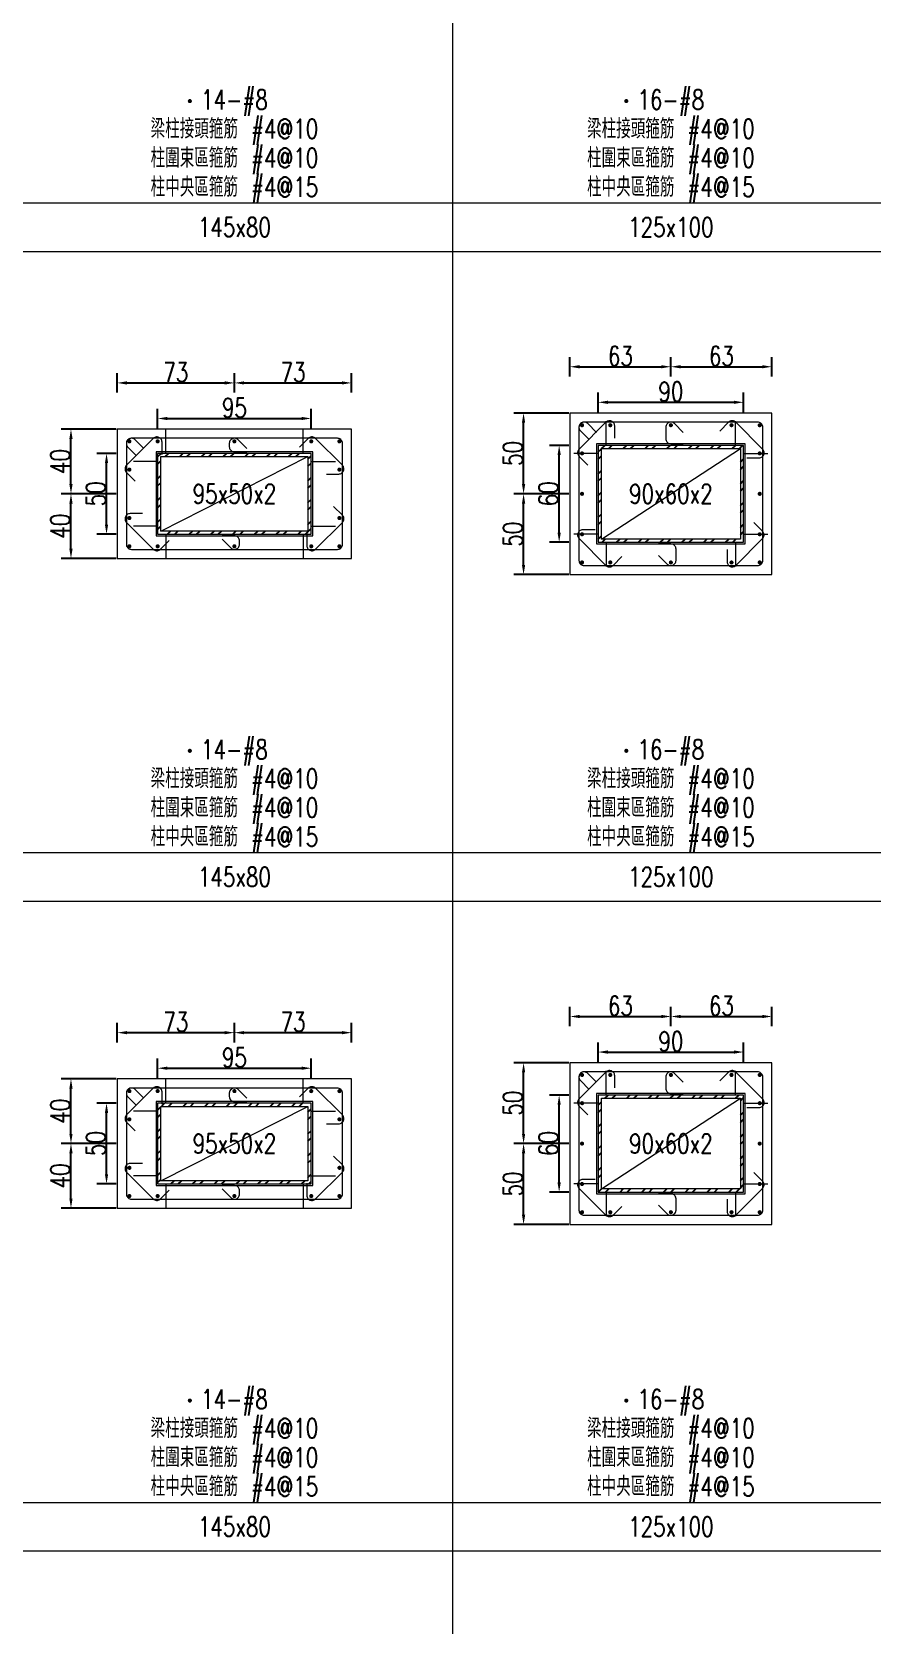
# Model space of a CAD drawing. Header units: millimetres. Extents: x 0 to 3905, y 0 to 8880.
# Drawn here: x 920 to 1440, y 5582 to 6568 of the extents above; entities that cross this region are included whole.
import ezdxf
from ezdxf.enums import TextEntityAlignment as Align

# ---------------------------------------------------------------- set-up
doc = ezdxf.new("R2010")
doc.units = ezdxf.units.MM
doc.layers.get('DEFPOINTS').update_dxf_attribs({"color": 3})
for name, color, linetype in [('Hatch線', 6, 'Continuous'), ('主筋斷面', 2, 'Continuous'), ('文字-主筋根數', 7, 'Continuous'), ('文字-剪力筋 中央區', 7, 'Continuous'), ('文字-剪力筋-BC', 7, 'Continuous'), ('文字-剪力筋-圍束區', 7, 'Continuous'), ('文字-斷面尺寸', 7, 'Continuous'), ('文字-輔助字', 7, 'Continuous'), ('柱斷面線', 4, 'Continuous'), ('標註字', 4, 'Continuous'), ('箍筋線', 1, 'Continuous'), ('網格線', 7, 'Continuous'), ('鋼柱', 11, 'Continuous')]:
    doc.layers.add(name, color=color, linetype=linetype)
doc.styles.add('note', font='txt.shx', dxfattribs={"width": 0.75, "height": 12})
doc.styles.add('txt', font='txt.shx', dxfattribs={"height": 0.2, "bigfont": 'chineset.shx'})
doc.dimstyles.new('RCAD_DIM', dxfattribs={"dimtxt": 12, "dimasz": 6, "dimexe": 6, "dimexo": 0.625, "dimtad": 1, "dimdec": 0, "dimdsep": 46, "dimtxsty": 'note', "dimcen": 2.5, "dimclrd": 256, "dimclre": 256, "dimclrt": 256, "dimadec": 0, "dimazin": 0, "dimtfac": 1, "dimtmove": 0, "dimatfit": 3, "dimfxl": 0, "dimtolj": 1, "dimarcsym": 0})

# ---------------------------------------------------------------- blocks, each defined once
blk = doc.blocks.new('*D630')
at = {"layer": 'DEFPOINTS', "color": 0}
for p in [(1092.5, 5926.625), (997.5, 5920), (1092.5, 5920)]:
    blk.add_point(p, dxfattribs=at)
at = {"layer": '標註字', "lineweight": -2}
for p, q in [((997.5, 5920.625), (997.5, 5932.625)), ((1003.5, 5926.625), (1086.5, 5926.625)), ((1092.5, 5920.625), (1092.5, 5932.625))]:
    blk.add_line(p, q, dxfattribs=at)
at = {"layer": '標註字'}
for points in [[(1003.5, 5927.625), (1003.5, 5925.625), (997.5, 5926.625)], [(1086.5, 5925.625), (1086.5, 5927.625), (1092.5, 5926.625)]]:
    blk.add_solid(points, dxfattribs=at)
at = {"layer": '標註字', "insert": (1045, 5933.25), "char_height": 12, "attachment_point": 5, "style": 'note'}
blk.add_mtext('\\A1;95', dxfattribs=at)
blk = doc.blocks.new('*D631')
at = {"layer": 'DEFPOINTS', "color": 0}
for p in [(965.875, 5905), (972.5, 5905), (972.5, 5855)]:
    blk.add_point(p, dxfattribs=at)
at = {"layer": '標註字', "lineweight": -2}
for p, q in [((971.875, 5905), (959.875, 5905)), ((965.875, 5861), (965.875, 5899)), ((971.875, 5855), (959.875, 5855))]:
    blk.add_line(p, q, dxfattribs=at)
at = {"layer": '標註字'}
for points in [[(966.875, 5899), (964.875, 5899), (965.875, 5905)], [(964.875, 5861), (966.875, 5861), (965.875, 5855)]]:
    blk.add_solid(points, dxfattribs=at)
at = {"layer": '標註字', "insert": (959.25, 5880), "char_height": 12, "attachment_point": 5, "rotation": 90, "style": 'note'}
blk.add_mtext('\\A1;50', dxfattribs=at)
blk = doc.blocks.new('*D632')
at = {"layer": 'DEFPOINTS', "color": 0}
for p in [(1045, 5948.625), (972.5, 5942), (1045, 5942)]:
    blk.add_point(p, dxfattribs=at)
at = {"layer": '標註字', "lineweight": -2}
for p, q in [((972.5, 5942.625), (972.5, 5954.625)), ((1045, 5942.625), (1045, 5954.625)), ((978.5, 5948.625), (1039, 5948.625))]:
    blk.add_line(p, q, dxfattribs=at)
at = {"layer": '標註字'}
for points in [[(978.5, 5949.625), (978.5, 5947.625), (972.5, 5948.625)], [(1039, 5947.625), (1039, 5949.625), (1045, 5948.625)]]:
    blk.add_solid(points, dxfattribs=at)
at = {"layer": '標註字', "insert": (1008.75, 5955.25), "char_height": 12, "attachment_point": 5, "style": 'note'}
blk.add_mtext('\\A1;73', dxfattribs=at)
blk = doc.blocks.new('*D633')
at = {"layer": 'DEFPOINTS', "color": 0}
for p in [(1117.5, 5948.625), (1045, 5942), (1117.5, 5942)]:
    blk.add_point(p, dxfattribs=at)
at = {"layer": '標註字', "lineweight": -2}
for p, q in [((1045, 5942.625), (1045, 5954.625)), ((1117.5, 5942.625), (1117.5, 5954.625)), ((1051, 5948.625), (1111.5, 5948.625))]:
    blk.add_line(p, q, dxfattribs=at)
at = {"layer": '標註字'}
for points in [[(1051, 5949.625), (1051, 5947.625), (1045, 5948.625)], [(1111.5, 5947.625), (1111.5, 5949.625), (1117.5, 5948.625)]]:
    blk.add_solid(points, dxfattribs=at)
at = {"layer": '標註字', "insert": (1081.25, 5955.25), "char_height": 12, "attachment_point": 5, "style": 'note'}
blk.add_mtext('\\A1;73', dxfattribs=at)
blk = doc.blocks.new('*D634')
at = {"layer": 'DEFPOINTS', "color": 0}
for p in [(943.875, 5880), (972.5, 5880), (972.5, 5840)]:
    blk.add_point(p, dxfattribs=at)
at = {"layer": '標註字', "lineweight": -2}
for p, q in [((971.875, 5880), (937.875, 5880)), ((943.875, 5846), (943.875, 5874)), ((971.875, 5840), (937.875, 5840))]:
    blk.add_line(p, q, dxfattribs=at)
at = {"layer": '標註字'}
for points in [[(944.875, 5874), (942.875, 5874), (943.875, 5880)], [(942.875, 5846), (944.875, 5846), (943.875, 5840)]]:
    blk.add_solid(points, dxfattribs=at)
at = {"layer": '標註字', "insert": (937.25, 5860), "char_height": 12, "attachment_point": 5, "rotation": 90, "style": 'note'}
blk.add_mtext('\\A1;40', dxfattribs=at)
blk = doc.blocks.new('*D635')
at = {"layer": 'DEFPOINTS', "color": 0}
for p in [(943.875, 5920), (972.5, 5920), (972.5, 5880)]:
    blk.add_point(p, dxfattribs=at)
at = {"layer": '標註字', "lineweight": -2}
for p, q in [((971.875, 5920), (937.875, 5920)), ((943.875, 5886), (943.875, 5914)), ((971.875, 5880), (937.875, 5880))]:
    blk.add_line(p, q, dxfattribs=at)
at = {"layer": '標註字'}
for points in [[(944.875, 5914), (942.875, 5914), (943.875, 5920)], [(942.875, 5886), (944.875, 5886), (943.875, 5880)]]:
    blk.add_solid(points, dxfattribs=at)
at = {"layer": '標註字', "insert": (937.25, 5900), "char_height": 12, "attachment_point": 5, "rotation": 90, "style": 'note'}
blk.add_mtext('\\A1;40', dxfattribs=at)
blk = doc.blocks.new('Circle_Filled')
at = {"const_width": 0.5}
blk.add_lwpolyline([(-0.25, 0, 1), (0.25, 0, 1)], format="xyb", close=True, dxfattribs=at)
blk = doc.blocks.new('*D636')
at = {"layer": 'DEFPOINTS', "color": 0}
for p in [(1092.5, 6328.625), (997.5, 6322), (1092.5, 6322)]:
    blk.add_point(p, dxfattribs=at)
at = {"layer": '標註字', "lineweight": -2}
for p, q in [((997.5, 6322.625), (997.5, 6334.625)), ((1003.5, 6328.625), (1086.5, 6328.625)), ((1092.5, 6322.625), (1092.5, 6334.625))]:
    blk.add_line(p, q, dxfattribs=at)
at = {"layer": '標註字'}
for points in [[(1003.5, 6329.625), (1003.5, 6327.625), (997.5, 6328.625)], [(1086.5, 6327.625), (1086.5, 6329.625), (1092.5, 6328.625)]]:
    blk.add_solid(points, dxfattribs=at)
at = {"layer": '標註字', "insert": (1045, 6335.25), "char_height": 12, "attachment_point": 5, "style": 'note'}
blk.add_mtext('\\A1;95', dxfattribs=at)
blk = doc.blocks.new('*D637')
at = {"layer": 'DEFPOINTS', "color": 0}
for p in [(965.875, 6307), (972.5, 6307), (972.5, 6257)]:
    blk.add_point(p, dxfattribs=at)
at = {"layer": '標註字', "lineweight": -2}
for p, q in [((971.875, 6307), (959.875, 6307)), ((965.875, 6263), (965.875, 6301)), ((971.875, 6257), (959.875, 6257))]:
    blk.add_line(p, q, dxfattribs=at)
at = {"layer": '標註字'}
for points in [[(966.875, 6301), (964.875, 6301), (965.875, 6307)], [(964.875, 6263), (966.875, 6263), (965.875, 6257)]]:
    blk.add_solid(points, dxfattribs=at)
at = {"layer": '標註字', "insert": (959.25, 6282), "char_height": 12, "attachment_point": 5, "rotation": 90, "style": 'note'}
blk.add_mtext('\\A1;50', dxfattribs=at)
blk = doc.blocks.new('*D638')
at = {"layer": 'DEFPOINTS', "color": 0}
for p in [(1045, 6350.625), (972.5, 6344), (1045, 6344)]:
    blk.add_point(p, dxfattribs=at)
at = {"layer": '標註字', "lineweight": -2}
for p, q in [((972.5, 6344.625), (972.5, 6356.625)), ((978.5, 6350.625), (1039, 6350.625)), ((1045, 6344.625), (1045, 6356.625))]:
    blk.add_line(p, q, dxfattribs=at)
at = {"layer": '標註字'}
for points in [[(978.5, 6351.625), (978.5, 6349.625), (972.5, 6350.625)], [(1039, 6349.625), (1039, 6351.625), (1045, 6350.625)]]:
    blk.add_solid(points, dxfattribs=at)
at = {"layer": '標註字', "insert": (1008.75, 6357.25), "char_height": 12, "attachment_point": 5, "style": 'note'}
blk.add_mtext('\\A1;73', dxfattribs=at)
blk = doc.blocks.new('*D639')
at = {"layer": 'DEFPOINTS', "color": 0}
for p in [(1117.5, 6350.625), (1045, 6344), (1117.5, 6344)]:
    blk.add_point(p, dxfattribs=at)
at = {"layer": '標註字', "lineweight": -2}
for p, q in [((1045, 6344.625), (1045, 6356.625)), ((1051, 6350.625), (1111.5, 6350.625)), ((1117.5, 6344.625), (1117.5, 6356.625))]:
    blk.add_line(p, q, dxfattribs=at)
at = {"layer": '標註字'}
for points in [[(1051, 6351.625), (1051, 6349.625), (1045, 6350.625)], [(1111.5, 6349.625), (1111.5, 6351.625), (1117.5, 6350.625)]]:
    blk.add_solid(points, dxfattribs=at)
at = {"layer": '標註字', "insert": (1081.25, 6357.25), "char_height": 12, "attachment_point": 5, "style": 'note'}
blk.add_mtext('\\A1;73', dxfattribs=at)
blk = doc.blocks.new('*D640')
at = {"layer": 'DEFPOINTS', "color": 0}
for p in [(943.875, 6282), (972.5, 6282), (972.5, 6242)]:
    blk.add_point(p, dxfattribs=at)
at = {"layer": '標註字', "lineweight": -2}
for p, q in [((971.875, 6282), (937.875, 6282)), ((943.875, 6248), (943.875, 6276)), ((971.875, 6242), (937.875, 6242))]:
    blk.add_line(p, q, dxfattribs=at)
at = {"layer": '標註字'}
for points in [[(944.875, 6276), (942.875, 6276), (943.875, 6282)], [(942.875, 6248), (944.875, 6248), (943.875, 6242)]]:
    blk.add_solid(points, dxfattribs=at)
at = {"layer": '標註字', "insert": (937.25, 6262), "char_height": 12, "attachment_point": 5, "rotation": 90, "style": 'note'}
blk.add_mtext('\\A1;40', dxfattribs=at)
blk = doc.blocks.new('*D641')
at = {"layer": 'DEFPOINTS', "color": 0}
for p in [(943.875, 6322), (972.5, 6322), (972.5, 6282)]:
    blk.add_point(p, dxfattribs=at)
at = {"layer": '標註字', "lineweight": -2}
for p, q in [((971.875, 6322), (937.875, 6322)), ((943.875, 6288), (943.875, 6316)), ((971.875, 6282), (937.875, 6282))]:
    blk.add_line(p, q, dxfattribs=at)
at = {"layer": '標註字'}
for points in [[(944.875, 6316), (942.875, 6316), (943.875, 6322)], [(942.875, 6288), (944.875, 6288), (943.875, 6282)]]:
    blk.add_solid(points, dxfattribs=at)
at = {"layer": '標註字', "insert": (937.25, 6302), "char_height": 12, "attachment_point": 5, "rotation": 90, "style": 'note'}
blk.add_mtext('\\A1;40', dxfattribs=at)
blk = doc.blocks.new('*D762')
at = {"layer": 'DEFPOINTS', "color": 0}
for p in [(1360, 5936.625), (1270, 5930), (1360, 5930)]:
    blk.add_point(p, dxfattribs=at)
at = {"layer": '標註字', "lineweight": -2}
for p, q in [((1270, 5930.625), (1270, 5942.625)), ((1276, 5936.625), (1354, 5936.625)), ((1360, 5930.625), (1360, 5942.625))]:
    blk.add_line(p, q, dxfattribs=at)
at = {"layer": '標註字'}
for points in [[(1276, 5937.625), (1276, 5935.625), (1270, 5936.625)], [(1354, 5935.625), (1354, 5937.625), (1360, 5936.625)]]:
    blk.add_solid(points, dxfattribs=at)
at = {"layer": '標註字', "insert": (1315, 5943.25), "char_height": 12, "attachment_point": 5, "style": 'note'}
blk.add_mtext('\\A1;90', dxfattribs=at)
blk = doc.blocks.new('*D763')
at = {"layer": 'DEFPOINTS', "color": 0}
for p in [(1245.875, 5910), (1252.5, 5910), (1252.5, 5850)]:
    blk.add_point(p, dxfattribs=at)
at = {"layer": '標註字', "lineweight": -2}
for p, q in [((1251.875, 5910), (1239.875, 5910)), ((1245.875, 5856), (1245.875, 5904)), ((1251.875, 5850), (1239.875, 5850))]:
    blk.add_line(p, q, dxfattribs=at)
at = {"layer": '標註字'}
for points in [[(1246.875, 5904), (1244.875, 5904), (1245.875, 5910)], [(1244.875, 5856), (1246.875, 5856), (1245.875, 5850)]]:
    blk.add_solid(points, dxfattribs=at)
at = {"layer": '標註字', "insert": (1239.25, 5880), "char_height": 12, "attachment_point": 5, "rotation": 90, "style": 'note'}
blk.add_mtext('\\A1;60', dxfattribs=at)
blk = doc.blocks.new('*D764')
at = {"layer": 'DEFPOINTS', "color": 0}
for p in [(1315, 5958.625), (1252.5, 5952), (1315, 5952)]:
    blk.add_point(p, dxfattribs=at)
at = {"layer": '標註字', "lineweight": -2}
for p, q in [((1252.5, 5952.625), (1252.5, 5964.625)), ((1315, 5952.625), (1315, 5964.625)), ((1258.5, 5958.625), (1309, 5958.625))]:
    blk.add_line(p, q, dxfattribs=at)
at = {"layer": '標註字'}
for points in [[(1258.5, 5959.625), (1258.5, 5957.625), (1252.5, 5958.625)], [(1309, 5957.625), (1309, 5959.625), (1315, 5958.625)]]:
    blk.add_solid(points, dxfattribs=at)
at = {"layer": '標註字', "insert": (1283.75, 5965.25), "char_height": 12, "attachment_point": 5, "style": 'note'}
blk.add_mtext('\\A1;63', dxfattribs=at)
blk = doc.blocks.new('*D765')
at = {"layer": 'DEFPOINTS', "color": 0}
for p in [(1377.5, 5958.625), (1315, 5952), (1377.5, 5952)]:
    blk.add_point(p, dxfattribs=at)
at = {"layer": '標註字', "lineweight": -2}
for p, q in [((1315, 5952.625), (1315, 5964.625)), ((1377.5, 5952.625), (1377.5, 5964.625)), ((1321, 5958.625), (1371.5, 5958.625))]:
    blk.add_line(p, q, dxfattribs=at)
at = {"layer": '標註字'}
for points in [[(1321, 5959.625), (1321, 5957.625), (1315, 5958.625)], [(1371.5, 5957.625), (1371.5, 5959.625), (1377.5, 5958.625)]]:
    blk.add_solid(points, dxfattribs=at)
at = {"layer": '標註字', "insert": (1346.25, 5965.25), "char_height": 12, "attachment_point": 5, "style": 'note'}
blk.add_mtext('\\A1;63', dxfattribs=at)
blk = doc.blocks.new('*D766')
at = {"layer": 'DEFPOINTS', "color": 0}
for p in [(1223.875, 5880), (1252.5, 5880), (1252.5, 5830)]:
    blk.add_point(p, dxfattribs=at)
at = {"layer": '標註字', "lineweight": -2}
for p, q in [((1251.875, 5880), (1217.875, 5880)), ((1223.875, 5836), (1223.875, 5874)), ((1251.875, 5830), (1217.875, 5830))]:
    blk.add_line(p, q, dxfattribs=at)
at = {"layer": '標註字'}
for points in [[(1224.875, 5874), (1222.875, 5874), (1223.875, 5880)], [(1222.875, 5836), (1224.875, 5836), (1223.875, 5830)]]:
    blk.add_solid(points, dxfattribs=at)
at = {"layer": '標註字', "insert": (1217.25, 5855), "char_height": 12, "attachment_point": 5, "rotation": 90, "style": 'note'}
blk.add_mtext('\\A1;50', dxfattribs=at)
blk = doc.blocks.new('*D767')
at = {"layer": 'DEFPOINTS', "color": 0}
for p in [(1223.875, 5930), (1252.5, 5930), (1252.5, 5880)]:
    blk.add_point(p, dxfattribs=at)
at = {"layer": '標註字', "lineweight": -2}
for p, q in [((1251.875, 5930), (1217.875, 5930)), ((1223.875, 5886), (1223.875, 5924)), ((1251.875, 5880), (1217.875, 5880))]:
    blk.add_line(p, q, dxfattribs=at)
at = {"layer": '標註字'}
for points in [[(1224.875, 5924), (1222.875, 5924), (1223.875, 5930)], [(1222.875, 5886), (1224.875, 5886), (1223.875, 5880)]]:
    blk.add_solid(points, dxfattribs=at)
at = {"layer": '標註字', "insert": (1217.25, 5905), "char_height": 12, "attachment_point": 5, "rotation": 90, "style": 'note'}
blk.add_mtext('\\A1;50', dxfattribs=at)
blk = doc.blocks.new('*D768')
at = {"layer": 'DEFPOINTS', "color": 0}
for p in [(1360, 6338.625), (1270, 6332), (1360, 6332)]:
    blk.add_point(p, dxfattribs=at)
at = {"layer": '標註字', "lineweight": -2}
for p, q in [((1270, 6332.625), (1270, 6344.625)), ((1276, 6338.625), (1354, 6338.625)), ((1360, 6332.625), (1360, 6344.625))]:
    blk.add_line(p, q, dxfattribs=at)
at = {"layer": '標註字'}
for points in [[(1276, 6339.625), (1276, 6337.625), (1270, 6338.625)], [(1354, 6337.625), (1354, 6339.625), (1360, 6338.625)]]:
    blk.add_solid(points, dxfattribs=at)
at = {"layer": '標註字', "insert": (1315, 6345.25), "char_height": 12, "attachment_point": 5, "style": 'note'}
blk.add_mtext('\\A1;90', dxfattribs=at)
blk = doc.blocks.new('*D769')
at = {"layer": 'DEFPOINTS', "color": 0}
for p in [(1245.875, 6312), (1252.5, 6312), (1252.5, 6252)]:
    blk.add_point(p, dxfattribs=at)
at = {"layer": '標註字', "lineweight": -2}
for p, q in [((1251.875, 6312), (1239.875, 6312)), ((1245.875, 6258), (1245.875, 6306)), ((1251.875, 6252), (1239.875, 6252))]:
    blk.add_line(p, q, dxfattribs=at)
at = {"layer": '標註字'}
for points in [[(1246.875, 6306), (1244.875, 6306), (1245.875, 6312)], [(1244.875, 6258), (1246.875, 6258), (1245.875, 6252)]]:
    blk.add_solid(points, dxfattribs=at)
at = {"layer": '標註字', "insert": (1239.25, 6282), "char_height": 12, "attachment_point": 5, "rotation": 90, "style": 'note'}
blk.add_mtext('\\A1;60', dxfattribs=at)
blk = doc.blocks.new('*D770')
at = {"layer": 'DEFPOINTS', "color": 0}
for p in [(1315, 6360.625), (1252.5, 6354), (1315, 6354)]:
    blk.add_point(p, dxfattribs=at)
at = {"layer": '標註字', "lineweight": -2}
for p, q in [((1252.5, 6354.625), (1252.5, 6366.625)), ((1258.5, 6360.625), (1309, 6360.625)), ((1315, 6354.625), (1315, 6366.625))]:
    blk.add_line(p, q, dxfattribs=at)
at = {"layer": '標註字'}
for points in [[(1258.5, 6361.625), (1258.5, 6359.625), (1252.5, 6360.625)], [(1309, 6359.625), (1309, 6361.625), (1315, 6360.625)]]:
    blk.add_solid(points, dxfattribs=at)
at = {"layer": '標註字', "insert": (1283.75, 6367.25), "char_height": 12, "attachment_point": 5, "style": 'note'}
blk.add_mtext('\\A1;63', dxfattribs=at)
blk = doc.blocks.new('*D771')
at = {"layer": 'DEFPOINTS', "color": 0}
for p in [(1377.5, 6360.625), (1315, 6354), (1377.5, 6354)]:
    blk.add_point(p, dxfattribs=at)
at = {"layer": '標註字', "lineweight": -2}
for p, q in [((1315, 6354.625), (1315, 6366.625)), ((1321, 6360.625), (1371.5, 6360.625)), ((1377.5, 6354.625), (1377.5, 6366.625))]:
    blk.add_line(p, q, dxfattribs=at)
at = {"layer": '標註字'}
for points in [[(1321, 6361.625), (1321, 6359.625), (1315, 6360.625)], [(1371.5, 6359.625), (1371.5, 6361.625), (1377.5, 6360.625)]]:
    blk.add_solid(points, dxfattribs=at)
at = {"layer": '標註字', "insert": (1346.25, 6367.25), "char_height": 12, "attachment_point": 5, "style": 'note'}
blk.add_mtext('\\A1;63', dxfattribs=at)
blk = doc.blocks.new('*D772')
at = {"layer": 'DEFPOINTS', "color": 0}
for p in [(1223.875, 6282), (1252.5, 6282), (1252.5, 6232)]:
    blk.add_point(p, dxfattribs=at)
at = {"layer": '標註字', "lineweight": -2}
for p, q in [((1251.875, 6282), (1217.875, 6282)), ((1223.875, 6238), (1223.875, 6276)), ((1251.875, 6232), (1217.875, 6232))]:
    blk.add_line(p, q, dxfattribs=at)
at = {"layer": '標註字'}
for points in [[(1224.875, 6276), (1222.875, 6276), (1223.875, 6282)], [(1222.875, 6238), (1224.875, 6238), (1223.875, 6232)]]:
    blk.add_solid(points, dxfattribs=at)
at = {"layer": '標註字', "insert": (1217.25, 6257), "char_height": 12, "attachment_point": 5, "rotation": 90, "style": 'note'}
blk.add_mtext('\\A1;50', dxfattribs=at)
blk = doc.blocks.new('*D773')
at = {"layer": 'DEFPOINTS', "color": 0}
for p in [(1223.875, 6332), (1252.5, 6332), (1252.5, 6282)]:
    blk.add_point(p, dxfattribs=at)
at = {"layer": '標註字', "lineweight": -2}
for p, q in [((1251.875, 6332), (1217.875, 6332)), ((1223.875, 6288), (1223.875, 6326)), ((1251.875, 6282), (1217.875, 6282))]:
    blk.add_line(p, q, dxfattribs=at)
at = {"layer": '標註字'}
for points in [[(1224.875, 6326), (1222.875, 6326), (1223.875, 6332)], [(1222.875, 6288), (1224.875, 6288), (1223.875, 6282)]]:
    blk.add_solid(points, dxfattribs=at)
at = {"layer": '標註字', "insert": (1217.25, 6307), "char_height": 12, "attachment_point": 5, "rotation": 90, "style": 'note'}
blk.add_mtext('\\A1;50', dxfattribs=at)

msp = doc.modelspace()

# ---------------------------------------------------------------- hatches: boundary and pattern name
at = {"layer": 'Hatch線'}
h = msp.add_hatch(dxfattribs=at)
h.set_pattern_fill('ANSI32', color=256, style=0)
h.paths.add_polyline_path([(1270, 6252), (1360, 6252), (1360, 6312), (1270, 6312)], flags=17)
h.paths.add_polyline_path([(1272, 6254), (1272, 6310), (1358, 6310), (1358, 6254)])
h = msp.add_hatch(dxfattribs=at)
h.set_pattern_fill('ANSI32', color=256, style=0)
h.paths.add_polyline_path([(997.5, 6257), (1092.5, 6257), (1092.5, 6307), (997.5, 6307)], flags=17)
h.paths.add_polyline_path([(999.5, 6259), (999.5, 6305), (1090.5, 6305), (1090.5, 6259)])
h = msp.add_hatch(dxfattribs=at)
h.set_pattern_fill('ANSI32', color=256, style=0)
h.paths.add_polyline_path([(997.5, 5855), (1092.5, 5855), (1092.5, 5905), (997.5, 5905)], flags=17)
h.paths.add_polyline_path([(999.5, 5857), (999.5, 5903), (1090.5, 5903), (1090.5, 5857)])
h = msp.add_hatch(dxfattribs=at)
h.set_pattern_fill('ANSI32', color=256, style=0)
h.paths.add_polyline_path([(1270, 5850), (1360, 5850), (1360, 5910), (1270, 5910)], flags=17)
h.paths.add_polyline_path([(1272, 5852), (1272, 5908), (1358, 5908), (1358, 5852)])

# ---------------------------------------------------------------- linework, layer by layer
at = {"layer": 'DEFPOINTS', "lineweight": 5}
for points in [[(1002.5, 6307), (1002.5, 6322)], [(1087.5, 6307), (1087.5, 6322)], [(1275, 6312), (1275, 6327)], [(1355, 6312), (1355, 6327)], [(1270, 6251), (1361, 6251), (1361, 6313), (1269, 6313), (1269, 6251), (1270, 6251)], [(1272, 6254), (1358, 6310)], [(997.5, 6302), (982.5, 6302)], [(997.5, 6256), (1093.5, 6256), (1093.5, 6308), (996.5, 6308), (996.5, 6256), (997.5, 6256)], [(999.5, 6259), (1090.5, 6305)], [(1092.5, 6302), (1107.5, 6302)], [(1270, 6307), (1255, 6307)], [(1360, 6307), (1375, 6307)], [(997.5, 6262), (982.5, 6262)], [(1092.5, 6262), (1107.5, 6262)], [(1002.5, 6257), (1002.5, 6242)], [(1087.5, 6257), (1087.5, 6242)], [(1270, 6257), (1255, 6257)], [(1275, 6252), (1275, 6237)], [(1355, 6252), (1355, 6237)], [(1360, 6257), (1375, 6257)], [(1275, 5910), (1275, 5925)], [(1355, 5910), (1355, 5925)], [(1002.5, 5905), (1002.5, 5920)], [(1087.5, 5905), (1087.5, 5920)], [(997.5, 5854), (1093.5, 5854), (1093.5, 5906), (996.5, 5906), (996.5, 5854), (997.5, 5854)], [(1270, 5905), (1255, 5905)], [(1270, 5849), (1361, 5849), (1361, 5911), (1269, 5911), (1269, 5849), (1270, 5849)], [(1272, 5852), (1358, 5908)], [(1360, 5905), (1375, 5905)], [(997.5, 5900), (982.5, 5900)], [(999.5, 5857), (1090.5, 5903)], [(1092.5, 5900), (1107.5, 5900)], [(997.5, 5860), (982.5, 5860)], [(1092.5, 5860), (1107.5, 5860)], [(1002.5, 5855), (1002.5, 5840)], [(1087.5, 5855), (1087.5, 5840)], [(1270, 5855), (1255, 5855)], [(1275, 5850), (1275, 5835)], [(1355, 5850), (1355, 5835)], [(1360, 5855), (1375, 5855)]]:
    msp.add_lwpolyline(points, dxfattribs=at)
at = {"layer": '柱斷面線', "lineweight": 5}
for points in [[(1252.5, 6232), (1377.5, 6232), (1377.5, 6332), (1252.5, 6332), (1252.5, 6232)], [(972.5, 6242), (1117.5, 6242), (1117.5, 6322), (972.5, 6322), (972.5, 6242)], [(1252.5, 5830), (1377.5, 5830), (1377.5, 5930), (1252.5, 5930), (1252.5, 5830)], [(972.5, 5840), (1117.5, 5840), (1117.5, 5920), (972.5, 5920), (972.5, 5840)]]:
    msp.add_lwpolyline(points, dxfattribs=at)
at = {"layer": '箍筋線', "lineweight": 5}
for points in [[(1280.23, 6316.39), (1280.23, 6324.01), (1280.18, 6324.54), (1280.05, 6325.06), (1279.83, 6325.55), (1279.53, 6325.99), (1279.17, 6326.38), (1278.74, 6326.7), (1278.27, 6326.94), (1277.76, 6327.11), (1277.23, 6327.18), (1276.7, 6327.17), (1276.17, 6327.06), (1275.67, 6326.87), (1275.21, 6326.6), (1274.81, 6326.26), (1258.24, 6309.69), (1257.89, 6309.27), (1257.61, 6308.79), (1257.42, 6308.27), (1257.33, 6307.73), (1257.33, 6307.17), (1257.42, 6306.63), (1257.61, 6306.11), (1257.89, 6305.63), (1258.24, 6305.2), (1263.63, 6299.82)], [(1268.94, 6320.05), (1263.56, 6325.44), (1263.15, 6325.78), (1262.69, 6326.05), (1262.19, 6326.24), (1261.67, 6326.35), (1261.13, 6326.36), (1260.6, 6326.29), (1260.09, 6326.12), (1259.62, 6325.88), (1259.19, 6325.56), (1258.83, 6325.17), (1258.53, 6324.73), (1258.31, 6324.24), (1258.18, 6323.72), (1258.13, 6323.19), (1258.13, 6240.81), (1258.18, 6240.26), (1258.33, 6239.72), (1258.56, 6239.22), (1258.88, 6238.77), (1259.27, 6238.38), (1259.72, 6238.06), (1260.22, 6237.83), (1260.76, 6237.68), (1261.31, 6237.63), (1368.69, 6237.63), (1369.24, 6237.68), (1369.78, 6237.83), (1370.28, 6238.06), (1370.73, 6238.38), (1371.12, 6238.77), (1371.44, 6239.22), (1371.67, 6239.72), (1371.82, 6240.26), (1371.87, 6240.81), (1371.87, 6323.19), (1371.82, 6323.74), (1371.67, 6324.28), (1371.44, 6324.78), (1371.12, 6325.23), (1370.73, 6325.62), (1370.28, 6325.94), (1369.78, 6326.17), (1369.24, 6326.32), (1368.69, 6326.37), (1261.31, 6326.37), (1260.78, 6326.32), (1260.26, 6326.19), (1259.77, 6325.97), (1259.33, 6325.67), (1258.94, 6325.31), (1258.62, 6324.88), (1258.38, 6324.41), (1258.21, 6323.9), (1258.14, 6323.37), (1258.15, 6322.83), (1258.26, 6322.31), (1258.45, 6321.81), (1258.72, 6321.35), (1259.06, 6320.94), (1264.45, 6315.56)], [(1322.63, 6320.05), (1317.25, 6325.44), (1316.84, 6325.78), (1316.38, 6326.05), (1315.88, 6326.24), (1315.36, 6326.35), (1314.82, 6326.36), (1314.29, 6326.29), (1313.78, 6326.12), (1313.31, 6325.88), (1312.88, 6325.56), (1312.52, 6325.17), (1312.22, 6324.73), (1312, 6324.24), (1311.87, 6323.72), (1311.83, 6323.19), (1311.83, 6316.17), (1311.87, 6315.62), (1312.02, 6315.09), (1312.25, 6314.59), (1312.57, 6314.13), (1312.96, 6313.74), (1313.41, 6313.43), (1313.91, 6313.19), (1314.45, 6313.05), (1315, 6313), (1322.62, 6313)], [(1361.89, 6304.27), (1369.51, 6304.27), (1370.04, 6304.32), (1370.56, 6304.45), (1371.05, 6304.67), (1371.49, 6304.97), (1371.88, 6305.33), (1372.2, 6305.76), (1372.44, 6306.23), (1372.61, 6306.74), (1372.68, 6307.27), (1372.67, 6307.8), (1372.56, 6308.33), (1372.37, 6308.83), (1372.1, 6309.29), (1371.76, 6309.69), (1355.19, 6326.26), (1354.77, 6326.61), (1354.29, 6326.89), (1353.77, 6327.08), (1353.23, 6327.17), (1352.67, 6327.17), (1352.13, 6327.08), (1351.61, 6326.89), (1351.13, 6326.61), (1350.7, 6326.26), (1345.32, 6320.87)], [(1000.23, 6306.39), (1000.23, 6314.01), (1000.18, 6314.54), (1000.05, 6315.06), (999.83, 6315.55), (999.53, 6315.99), (999.17, 6316.38), (998.74, 6316.7), (998.27, 6316.94), (997.76, 6317.11), (997.23, 6317.18), (996.7, 6317.17), (996.17, 6317.06), (995.67, 6316.87), (995.21, 6316.6), (994.81, 6316.26), (978.24, 6299.69), (977.89, 6299.27), (977.61, 6298.79), (977.42, 6298.27), (977.33, 6297.73), (977.33, 6297.17), (977.42, 6296.63), (977.61, 6296.11), (977.89, 6295.63), (978.24, 6295.2), (983.63, 6289.82)], [(988.94, 6310.05), (983.56, 6315.44), (983.15, 6315.78), (982.69, 6316.05), (982.19, 6316.24), (981.67, 6316.35), (981.13, 6316.36), (980.6, 6316.29), (980.09, 6316.12), (979.62, 6315.88), (979.19, 6315.56), (978.83, 6315.17), (978.53, 6314.73), (978.31, 6314.24), (978.18, 6313.72), (978.14, 6313.19), (978.14, 6250.81), (978.18, 6250.26), (978.33, 6249.72), (978.56, 6249.22), (978.88, 6248.77), (979.27, 6248.38), (979.72, 6248.06), (980.22, 6247.83), (980.76, 6247.68), (981.31, 6247.63), (1108.69, 6247.63), (1109.24, 6247.68), (1109.78, 6247.83), (1110.28, 6248.06), (1110.73, 6248.38), (1111.12, 6248.77), (1111.44, 6249.22), (1111.67, 6249.72), (1111.82, 6250.26), (1111.86, 6250.81), (1111.86, 6313.19), (1111.82, 6313.74), (1111.67, 6314.28), (1111.44, 6314.78), (1111.12, 6315.23), (1110.73, 6315.62), (1110.28, 6315.94), (1109.78, 6316.17), (1109.24, 6316.32), (1108.69, 6316.37), (981.31, 6316.37), (980.78, 6316.32), (980.26, 6316.19), (979.77, 6315.97), (979.33, 6315.67), (978.94, 6315.31), (978.62, 6314.88), (978.38, 6314.41), (978.21, 6313.9), (978.14, 6313.37), (978.15, 6312.83), (978.26, 6312.31), (978.45, 6311.81), (978.72, 6311.35), (979.06, 6310.94), (984.45, 6305.56)], [(1052.63, 6310.05), (1047.25, 6315.44), (1046.84, 6315.78), (1046.38, 6316.05), (1045.88, 6316.24), (1045.36, 6316.35), (1044.82, 6316.36), (1044.29, 6316.29), (1043.78, 6316.12), (1043.31, 6315.88), (1042.88, 6315.56), (1042.52, 6315.17), (1042.22, 6314.73), (1042, 6314.24), (1041.87, 6313.72), (1041.83, 6313.19), (1041.83, 6311.17), (1041.87, 6310.62), (1042.02, 6310.09), (1042.25, 6309.59), (1042.57, 6309.13), (1042.96, 6308.74), (1043.41, 6308.43), (1043.91, 6308.19), (1044.45, 6308.05), (1045, 6308), (1052.62, 6308)], [(1101.89, 6294.27), (1109.51, 6294.27), (1110.04, 6294.32), (1110.56, 6294.45), (1111.05, 6294.67), (1111.49, 6294.97), (1111.88, 6295.33), (1112.2, 6295.76), (1112.44, 6296.23), (1112.61, 6296.74), (1112.68, 6297.27), (1112.67, 6297.8), (1112.56, 6298.33), (1112.37, 6298.83), (1112.1, 6299.29), (1111.76, 6299.69), (1095.19, 6316.26), (1094.77, 6316.61), (1094.29, 6316.89), (1093.77, 6317.08), (1093.23, 6317.17), (1092.67, 6317.17), (1092.13, 6317.08), (1091.61, 6316.89), (1091.13, 6316.61), (1090.7, 6316.26), (1085.32, 6310.87)], [(988.11, 6269.73), (980.49, 6269.73), (979.96, 6269.68), (979.44, 6269.55), (978.95, 6269.33), (978.51, 6269.03), (978.12, 6268.67), (977.8, 6268.24), (977.56, 6267.77), (977.39, 6267.26), (977.32, 6266.73), (977.33, 6266.2), (977.44, 6265.67), (977.63, 6265.17), (977.9, 6264.71), (978.24, 6264.31), (994.81, 6247.74), (995.23, 6247.39), (995.71, 6247.11), (996.23, 6246.92), (996.77, 6246.83), (997.33, 6246.83), (997.87, 6246.92), (998.39, 6247.11), (998.87, 6247.39), (999.3, 6247.74), (1004.68, 6253.13)], [(1089.77, 6257.61), (1089.77, 6249.99), (1089.82, 6249.46), (1089.95, 6248.94), (1090.17, 6248.45), (1090.47, 6248.01), (1090.83, 6247.62), (1091.26, 6247.3), (1091.73, 6247.06), (1092.24, 6246.89), (1092.77, 6246.82), (1093.3, 6246.83), (1093.83, 6246.94), (1094.33, 6247.13), (1094.79, 6247.4), (1095.19, 6247.74), (1111.76, 6264.31), (1112.11, 6264.73), (1112.39, 6265.21), (1112.58, 6265.73), (1112.67, 6266.27), (1112.67, 6266.83), (1112.58, 6267.37), (1112.39, 6267.89), (1112.11, 6268.37), (1111.76, 6268.8), (1106.37, 6274.18)], [(1268.11, 6259.73), (1260.49, 6259.73), (1259.96, 6259.68), (1259.44, 6259.55), (1258.95, 6259.33), (1258.51, 6259.03), (1258.12, 6258.67), (1257.8, 6258.24), (1257.56, 6257.77), (1257.39, 6257.26), (1257.32, 6256.73), (1257.33, 6256.2), (1257.44, 6255.67), (1257.63, 6255.17), (1257.9, 6254.71), (1258.24, 6254.31), (1274.81, 6237.74), (1275.23, 6237.39), (1275.71, 6237.11), (1276.23, 6236.92), (1276.77, 6236.83), (1277.33, 6236.83), (1277.87, 6236.92), (1278.39, 6237.11), (1278.87, 6237.39), (1279.3, 6237.74), (1284.68, 6243.13)], [(1349.77, 6247.61), (1349.77, 6239.99), (1349.82, 6239.46), (1349.95, 6238.94), (1350.17, 6238.45), (1350.47, 6238.01), (1350.83, 6237.62), (1351.26, 6237.3), (1351.73, 6237.06), (1352.24, 6236.89), (1352.77, 6236.82), (1353.3, 6236.83), (1353.83, 6236.94), (1354.33, 6237.13), (1354.79, 6237.4), (1355.19, 6237.74), (1371.76, 6254.31), (1372.11, 6254.73), (1372.39, 6255.21), (1372.58, 6255.73), (1372.67, 6256.27), (1372.67, 6256.83), (1372.58, 6257.37), (1372.39, 6257.89), (1372.11, 6258.37), (1371.76, 6258.8), (1366.37, 6264.18)], [(1037.37, 6253.95), (1042.75, 6248.56), (1043.16, 6248.22), (1043.62, 6247.95), (1044.12, 6247.76), (1044.64, 6247.65), (1045.18, 6247.64), (1045.71, 6247.71), (1046.22, 6247.88), (1046.69, 6248.12), (1047.12, 6248.44), (1047.48, 6248.83), (1047.78, 6249.27), (1048, 6249.76), (1048.13, 6250.28), (1048.17, 6250.81), (1048.17, 6252.83), (1048.13, 6253.38), (1047.98, 6253.91), (1047.75, 6254.41), (1047.43, 6254.87), (1047.04, 6255.26), (1046.59, 6255.57), (1046.09, 6255.81), (1045.55, 6255.95), (1045, 6256), (1037.38, 6256)], [(1307.37, 6243.95), (1312.75, 6238.56), (1313.16, 6238.22), (1313.62, 6237.95), (1314.12, 6237.76), (1314.64, 6237.65), (1315.18, 6237.64), (1315.71, 6237.71), (1316.22, 6237.88), (1316.69, 6238.12), (1317.12, 6238.44), (1317.48, 6238.83), (1317.78, 6239.27), (1318, 6239.76), (1318.13, 6240.28), (1318.17, 6240.81), (1318.17, 6247.83), (1318.13, 6248.38), (1317.98, 6248.91), (1317.75, 6249.41), (1317.43, 6249.87), (1317.04, 6250.26), (1316.59, 6250.57), (1316.09, 6250.81), (1315.55, 6250.95), (1315, 6251), (1307.38, 6251)], [(1280.23, 5914.39), (1280.23, 5922.01), (1280.18, 5922.54), (1280.05, 5923.06), (1279.83, 5923.55), (1279.53, 5923.99), (1279.17, 5924.38), (1278.74, 5924.7), (1278.27, 5924.94), (1277.76, 5925.11), (1277.23, 5925.18), (1276.7, 5925.17), (1276.17, 5925.06), (1275.67, 5924.87), (1275.21, 5924.6), (1274.81, 5924.26), (1258.24, 5907.69), (1257.89, 5907.27), (1257.61, 5906.79), (1257.42, 5906.27), (1257.33, 5905.73), (1257.33, 5905.17), (1257.42, 5904.63), (1257.61, 5904.11), (1257.89, 5903.63), (1258.24, 5903.2), (1263.63, 5897.82)], [(1361.89, 5902.27), (1369.51, 5902.27), (1370.04, 5902.32), (1370.56, 5902.45), (1371.05, 5902.67), (1371.49, 5902.97), (1371.88, 5903.33), (1372.2, 5903.76), (1372.44, 5904.23), (1372.61, 5904.74), (1372.68, 5905.27), (1372.67, 5905.8), (1372.56, 5906.33), (1372.37, 5906.83), (1372.1, 5907.29), (1371.76, 5907.69), (1355.19, 5924.26), (1354.77, 5924.61), (1354.29, 5924.89), (1353.77, 5925.08), (1353.23, 5925.17), (1352.67, 5925.17), (1352.13, 5925.08), (1351.61, 5924.89), (1351.13, 5924.61), (1350.7, 5924.26), (1345.32, 5918.87)], [(1000.23, 5904.39), (1000.23, 5912.01), (1000.18, 5912.54), (1000.05, 5913.06), (999.83, 5913.55), (999.53, 5913.99), (999.17, 5914.38), (998.74, 5914.7), (998.27, 5914.94), (997.76, 5915.11), (997.23, 5915.18), (996.7, 5915.17), (996.17, 5915.06), (995.67, 5914.87), (995.21, 5914.6), (994.81, 5914.26), (978.24, 5897.69), (977.89, 5897.27), (977.61, 5896.79), (977.42, 5896.27), (977.33, 5895.73), (977.33, 5895.17), (977.42, 5894.63), (977.61, 5894.11), (977.89, 5893.63), (978.24, 5893.2), (983.63, 5887.82)], [(1101.89, 5892.27), (1109.51, 5892.27), (1110.04, 5892.32), (1110.56, 5892.45), (1111.05, 5892.67), (1111.49, 5892.97), (1111.88, 5893.33), (1112.2, 5893.76), (1112.44, 5894.23), (1112.61, 5894.74), (1112.68, 5895.27), (1112.67, 5895.8), (1112.56, 5896.33), (1112.37, 5896.83), (1112.1, 5897.29), (1111.76, 5897.69), (1095.19, 5914.26), (1094.77, 5914.61), (1094.29, 5914.89), (1093.77, 5915.08), (1093.23, 5915.17), (1092.67, 5915.17), (1092.13, 5915.08), (1091.61, 5914.89), (1091.13, 5914.61), (1090.7, 5914.26), (1085.32, 5908.87)], [(1268.94, 5918.05), (1263.56, 5923.44), (1263.15, 5923.78), (1262.69, 5924.05), (1262.19, 5924.24), (1261.67, 5924.35), (1261.13, 5924.36), (1260.6, 5924.29), (1260.09, 5924.12), (1259.62, 5923.88), (1259.19, 5923.56), (1258.83, 5923.17), (1258.53, 5922.73), (1258.31, 5922.24), (1258.18, 5921.72), (1258.13, 5921.19), (1258.13, 5838.81), (1258.18, 5838.26), (1258.33, 5837.72), (1258.56, 5837.22), (1258.88, 5836.77), (1259.27, 5836.38), (1259.72, 5836.06), (1260.22, 5835.83), (1260.76, 5835.68), (1261.31, 5835.63), (1368.69, 5835.63), (1369.24, 5835.68), (1369.78, 5835.83), (1370.28, 5836.06), (1370.73, 5836.38), (1371.12, 5836.77), (1371.44, 5837.22), (1371.67, 5837.72), (1371.82, 5838.26), (1371.87, 5838.81), (1371.87, 5921.19), (1371.82, 5921.74), (1371.67, 5922.28), (1371.44, 5922.78), (1371.12, 5923.23), (1370.73, 5923.62), (1370.28, 5923.94), (1369.78, 5924.17), (1369.24, 5924.32), (1368.69, 5924.37), (1261.31, 5924.37), (1260.78, 5924.32), (1260.26, 5924.19), (1259.77, 5923.97), (1259.33, 5923.67), (1258.94, 5923.31), (1258.62, 5922.88), (1258.38, 5922.41), (1258.21, 5921.9), (1258.14, 5921.37), (1258.15, 5920.83), (1258.26, 5920.31), (1258.45, 5919.81), (1258.72, 5919.35), (1259.06, 5918.94), (1264.45, 5913.56)], [(1322.63, 5918.05), (1317.25, 5923.44), (1316.84, 5923.78), (1316.38, 5924.05), (1315.88, 5924.24), (1315.36, 5924.35), (1314.82, 5924.36), (1314.29, 5924.29), (1313.78, 5924.12), (1313.31, 5923.88), (1312.88, 5923.56), (1312.52, 5923.17), (1312.22, 5922.73), (1312, 5922.24), (1311.87, 5921.72), (1311.83, 5921.19), (1311.83, 5914.17), (1311.87, 5913.62), (1312.02, 5913.09), (1312.25, 5912.59), (1312.57, 5912.13), (1312.96, 5911.74), (1313.41, 5911.43), (1313.91, 5911.19), (1314.45, 5911.05), (1315, 5911), (1322.62, 5911)], [(988.94, 5908.05), (983.56, 5913.44), (983.15, 5913.78), (982.69, 5914.05), (982.19, 5914.24), (981.67, 5914.35), (981.13, 5914.36), (980.6, 5914.29), (980.09, 5914.12), (979.62, 5913.88), (979.19, 5913.56), (978.83, 5913.17), (978.53, 5912.73), (978.31, 5912.24), (978.18, 5911.72), (978.14, 5911.19), (978.14, 5848.81), (978.18, 5848.26), (978.33, 5847.72), (978.56, 5847.22), (978.88, 5846.77), (979.27, 5846.38), (979.72, 5846.06), (980.22, 5845.83), (980.76, 5845.68), (981.31, 5845.63), (1108.69, 5845.63), (1109.24, 5845.68), (1109.78, 5845.83), (1110.28, 5846.06), (1110.73, 5846.38), (1111.12, 5846.77), (1111.44, 5847.22), (1111.67, 5847.72), (1111.82, 5848.26), (1111.86, 5848.81), (1111.86, 5911.19), (1111.82, 5911.74), (1111.67, 5912.28), (1111.44, 5912.78), (1111.12, 5913.23), (1110.73, 5913.62), (1110.28, 5913.94), (1109.78, 5914.17), (1109.24, 5914.32), (1108.69, 5914.37), (981.31, 5914.37), (980.78, 5914.32), (980.26, 5914.19), (979.77, 5913.97), (979.33, 5913.67), (978.94, 5913.31), (978.62, 5912.88), (978.38, 5912.41), (978.21, 5911.9), (978.14, 5911.37), (978.15, 5910.83), (978.26, 5910.31), (978.45, 5909.81), (978.72, 5909.35), (979.06, 5908.94), (984.45, 5903.56)], [(1052.63, 5908.05), (1047.25, 5913.44), (1046.84, 5913.78), (1046.38, 5914.05), (1045.88, 5914.24), (1045.36, 5914.35), (1044.82, 5914.36), (1044.29, 5914.29), (1043.78, 5914.12), (1043.31, 5913.88), (1042.88, 5913.56), (1042.52, 5913.17), (1042.22, 5912.73), (1042, 5912.24), (1041.87, 5911.72), (1041.83, 5911.19), (1041.83, 5909.17), (1041.87, 5908.62), (1042.02, 5908.09), (1042.25, 5907.59), (1042.57, 5907.13), (1042.96, 5906.74), (1043.41, 5906.43), (1043.91, 5906.19), (1044.45, 5906.05), (1045, 5906), (1052.62, 5906)], [(988.11, 5867.73), (980.49, 5867.73), (979.96, 5867.68), (979.44, 5867.55), (978.95, 5867.33), (978.51, 5867.03), (978.12, 5866.67), (977.8, 5866.24), (977.56, 5865.77), (977.39, 5865.26), (977.32, 5864.73), (977.33, 5864.2), (977.44, 5863.67), (977.63, 5863.17), (977.9, 5862.71), (978.24, 5862.31), (994.81, 5845.74), (995.23, 5845.39), (995.71, 5845.11), (996.23, 5844.92), (996.77, 5844.83), (997.33, 5844.83), (997.87, 5844.92), (998.39, 5845.11), (998.87, 5845.39), (999.3, 5845.74), (1004.68, 5851.13)], [(1089.77, 5855.61), (1089.77, 5847.99), (1089.82, 5847.46), (1089.95, 5846.94), (1090.17, 5846.45), (1090.47, 5846.01), (1090.83, 5845.62), (1091.26, 5845.3), (1091.73, 5845.06), (1092.24, 5844.89), (1092.77, 5844.82), (1093.3, 5844.83), (1093.83, 5844.94), (1094.33, 5845.13), (1094.79, 5845.4), (1095.19, 5845.74), (1111.76, 5862.31), (1112.11, 5862.73), (1112.39, 5863.21), (1112.58, 5863.73), (1112.67, 5864.27), (1112.67, 5864.83), (1112.58, 5865.37), (1112.39, 5865.89), (1112.11, 5866.37), (1111.76, 5866.8), (1106.37, 5872.18)], [(1268.11, 5857.73), (1260.49, 5857.73), (1259.96, 5857.68), (1259.44, 5857.55), (1258.95, 5857.33), (1258.51, 5857.03), (1258.12, 5856.67), (1257.8, 5856.24), (1257.56, 5855.77), (1257.39, 5855.26), (1257.32, 5854.73), (1257.33, 5854.2), (1257.44, 5853.67), (1257.63, 5853.17), (1257.9, 5852.71), (1258.24, 5852.31), (1274.81, 5835.74), (1275.23, 5835.39), (1275.71, 5835.11), (1276.23, 5834.92), (1276.77, 5834.83), (1277.33, 5834.83), (1277.87, 5834.92), (1278.39, 5835.11), (1278.87, 5835.39), (1279.3, 5835.74), (1284.68, 5841.13)], [(1349.77, 5845.61), (1349.77, 5837.99), (1349.82, 5837.46), (1349.95, 5836.94), (1350.17, 5836.45), (1350.47, 5836.01), (1350.83, 5835.62), (1351.26, 5835.3), (1351.73, 5835.06), (1352.24, 5834.89), (1352.77, 5834.82), (1353.3, 5834.83), (1353.83, 5834.94), (1354.33, 5835.13), (1354.79, 5835.4), (1355.19, 5835.74), (1371.76, 5852.31), (1372.11, 5852.73), (1372.39, 5853.21), (1372.58, 5853.73), (1372.67, 5854.27), (1372.67, 5854.83), (1372.58, 5855.37), (1372.39, 5855.89), (1372.11, 5856.37), (1371.76, 5856.8), (1366.37, 5862.18)], [(1037.37, 5851.95), (1042.75, 5846.56), (1043.16, 5846.22), (1043.62, 5845.95), (1044.12, 5845.76), (1044.64, 5845.65), (1045.18, 5845.64), (1045.71, 5845.71), (1046.22, 5845.88), (1046.69, 5846.12), (1047.12, 5846.44), (1047.48, 5846.83), (1047.78, 5847.27), (1048, 5847.76), (1048.13, 5848.28), (1048.17, 5848.81), (1048.17, 5850.83), (1048.13, 5851.38), (1047.98, 5851.91), (1047.75, 5852.41), (1047.43, 5852.87), (1047.04, 5853.26), (1046.59, 5853.57), (1046.09, 5853.81), (1045.55, 5853.95), (1045, 5854), (1037.38, 5854)], [(1307.37, 5841.95), (1312.75, 5836.56), (1313.16, 5836.22), (1313.62, 5835.95), (1314.12, 5835.76), (1314.64, 5835.65), (1315.18, 5835.64), (1315.71, 5835.71), (1316.22, 5835.88), (1316.69, 5836.12), (1317.12, 5836.44), (1317.48, 5836.83), (1317.78, 5837.27), (1318, 5837.76), (1318.13, 5838.28), (1318.17, 5838.81), (1318.17, 5845.83), (1318.13, 5846.38), (1317.98, 5846.91), (1317.75, 5847.41), (1317.43, 5847.87), (1317.04, 5848.26), (1316.59, 5848.57), (1316.09, 5848.81), (1315.55, 5848.95), (1315, 5849), (1307.38, 5849)]]:
    msp.add_lwpolyline(points, dxfattribs=at)
at = {"layer": '網格線', "lineweight": 5}
for points in [[(1180, 6834), (1180, 6462)], [(910, 6462), (1180, 6462)], [(1180, 6462), (1450, 6462)], [(1180, 6462), (1180, 6432)], [(910, 6432), (1180, 6432)], [(1180, 6432), (1450, 6432)], [(1180, 6432), (1180, 6060)], [(910, 6060), (1180, 6060)], [(1180, 6060), (1450, 6060)], [(1180, 6060), (1180, 6030)], [(910, 6030), (1180, 6030)], [(1180, 6030), (1450, 6030)], [(1180, 6030), (1180, 5658)], [(910, 5658), (1180, 5658)], [(1180, 5658), (1450, 5658)], [(1180, 5658), (1180, 5628)], [(910, 5628), (1180, 5628)], [(1180, 5628), (1450, 5628)], [(1180, 5628), (1180, 5256)]]:
    msp.add_lwpolyline(points, dxfattribs=at)
at = {"layer": '鋼柱', "lineweight": 5}
for points in [[(1270, 6252), (1360, 6252), (1360, 6312), (1270, 6312), (1270, 6252)], [(1272, 6254), (1272, 6310), (1358, 6310), (1358, 6254), (1272, 6254)], [(997.5, 6257), (1092.5, 6257), (1092.5, 6307), (997.5, 6307), (997.5, 6257)], [(999.5, 6259), (999.5, 6305), (1090.5, 6305), (1090.5, 6259), (999.5, 6259)], [(997.5, 5855), (1092.5, 5855), (1092.5, 5905), (997.5, 5905), (997.5, 5855)], [(1270, 5850), (1360, 5850), (1360, 5910), (1270, 5910), (1270, 5850)], [(1272, 5852), (1272, 5908), (1358, 5908), (1358, 5852), (1272, 5852)], [(999.5, 5857), (999.5, 5903), (1090.5, 5903), (1090.5, 5857), (999.5, 5857)]]:
    msp.add_lwpolyline(points, dxfattribs=at)

# ---------------------------------------------------------------- block references
at = {"layer": '主筋斷面', "lineweight": 5, "xscale": 2.539999961853027, "yscale": 2.539999961853027}
for p in [(1017.42, 6525), (1287.42, 6525), (1260.04, 6324.46), (1277.5, 6324.46), (1315, 6324.46), (1352.5, 6324.46), (1369.96, 6324.46), (980.04, 6314.46), (997.5, 6314.46), (1045, 6314.46), (1092.5, 6314.46), (1109.96, 6314.46), (1260.04, 6307), (1369.96, 6307), (980.04, 6297), (1109.96, 6297), (1260.04, 6282), (1369.96, 6282), (980.04, 6267), (1109.96, 6267), (980.04, 6249.54), (997.5, 6249.54), (1045, 6249.54), (1092.5, 6249.54), (1109.96, 6249.54), (1260.04, 6257), (1369.96, 6257), (1260.04, 6239.54), (1277.5, 6239.54), (1315, 6239.54), (1352.5, 6239.54), (1369.96, 6239.54), (1017.42, 6123), (1287.42, 6123), (1260.04, 5922.46), (1277.5, 5922.46), (1315, 5922.46), (1352.5, 5922.46), (1369.96, 5922.46), (980.04, 5912.46), (997.5, 5912.46), (1045, 5912.46), (1092.5, 5912.46), (1109.96, 5912.46), (1260.04, 5905), (1369.96, 5905), (980.04, 5895), (1109.96, 5895), (1260.04, 5880), (1369.96, 5880), (980.04, 5865), (1109.96, 5865), (1260.04, 5855), (1369.96, 5855), (980.04, 5847.54), (997.5, 5847.54), (1045, 5847.54), (1092.5, 5847.54), (1109.96, 5847.54), (1260.04, 5837.54), (1277.5, 5837.54), (1315, 5837.54), (1352.5, 5837.54), (1369.96, 5837.54), (1017.42, 5721), (1287.42, 5721)]:
    msp.add_blockref('Circle_Filled', p, dxfattribs=at)

# ---------------------------------------------------------------- texts
at = {"layer": '文字-主筋根數', "style": 'txt', "width": 0.75}
for s, p in [('14-#8', (1045, 6525)), ('16-#8', (1315, 6525)), ('14-#8', (1045, 6123)), ('16-#8', (1315, 6123)), ('14-#8', (1045, 5721)), ('16-#8', (1315, 5721))]:
    msp.add_text(s, height=12, dxfattribs=at).set_placement(p, align=Align.MIDDLE)
at = {"layer": '文字-剪力筋 中央區', "style": 'txt', "width": 0.75}
for p in [(1045, 6471), (1315, 6471), (1045, 6069), (1315, 6069), (1045, 5667), (1315, 5667)]:
    msp.add_text('柱中央區箍筋 #4@15', height=12, dxfattribs=at).set_placement(p, align=Align.MIDDLE)
at = {"layer": '文字-剪力筋-BC', "style": 'txt', "width": 0.75}
for p in [(1045, 6507), (1315, 6507), (1045, 6105), (1315, 6105), (1045, 5703), (1315, 5703)]:
    msp.add_text('梁柱接頭箍筋 #4@10', height=12, dxfattribs=at).set_placement(p, align=Align.MIDDLE)
at = {"layer": '文字-剪力筋-圍束區', "style": 'txt', "width": 0.75}
for p in [(1045, 6489), (1315, 6489), (1045, 6087), (1315, 6087), (1045, 5685), (1315, 5685)]:
    msp.add_text('柱圍束區箍筋 #4@10', height=12, dxfattribs=at).set_placement(p, align=Align.MIDDLE)
at = {"layer": '文字-斷面尺寸', "style": 'txt', "width": 0.75}
for s, p in [('145x80', (1045, 6447)), ('125x100', (1315, 6447)), ('145x80', (1045, 6045)), ('125x100', (1315, 6045)), ('145x80', (1045, 5643)), ('125x100', (1315, 5643))]:
    msp.add_text(s, height=12, dxfattribs=at).set_placement(p, align=Align.MIDDLE)
at = {"layer": '文字-輔助字', "style": 'txt', "width": 0.75}
for s, p in [('95x50x2', (1045, 6282)), ('90x60x2', (1315, 6282)), ('95x50x2', (1045, 5880)), ('90x60x2', (1315, 5880))]:
    msp.add_text(s, height=12, dxfattribs=at).set_placement(p, align=Align.MIDDLE)

# ---------------------------------------------------------------- dimensions: what is measured, and where the dimension line sits
at = {"layer": '標註字'}
for base, p1, p2, picture, middle in [((1315, 6360.625), (1252.5, 6354), (1315, 6354), '*D770', (1283.75, 6367.25)), ((1377.5, 6360.625), (1315, 6354), (1377.5, 6354), '*D771', (1346.25, 6367.25)), ((1045, 6350.625), (972.5, 6344), (1045, 6344), '*D638', (1008.75, 6357.25)), ((1117.5, 6350.625), (1045, 6344), (1117.5, 6344), '*D639', (1081.25, 6357.25)), ((1360, 6338.62), (1270, 6332), (1360, 6332), '*D768', (1315, 6345.25)), ((1092.5, 6328.62), (997.5, 6322), (1092.5, 6322), '*D636', (1045, 6335.25)), ((1315, 5958.625), (1252.5, 5952), (1315, 5952), '*D764', (1283.75, 5965.25)), ((1377.5, 5958.625), (1315, 5952), (1377.5, 5952), '*D765', (1346.25, 5965.25)), ((1045, 5948.625), (972.5, 5942), (1045, 5942), '*D632', (1008.75, 5955.25)), ((1117.5, 5948.625), (1045, 5942), (1117.5, 5942), '*D633', (1081.25, 5955.25)), ((1360, 5936.62), (1270, 5930), (1360, 5930), '*D762', (1315, 5943.25)), ((1092.5, 5926.62), (997.5, 5920), (1092.5, 5920), '*D630', (1045, 5933.25))]:
    dim = msp.add_linear_dim(base=base, p1=p1, p2=p2, dimstyle='RCAD_DIM', dxfattribs=at)
    dim.commit()
    dim.dimension.update_dxf_attribs({"geometry": picture, "text_midpoint": middle})
for base, p1, p2, picture, middle in [((1223.88, 6332), (1252.5, 6282), (1252.5, 6332), '*D773', (1217.25, 6307)), ((943.88, 6322), (972.5, 6282), (972.5, 6322), '*D641', (937.25, 6302)), ((1245.88, 6312), (1252.5, 6252), (1252.5, 6312), '*D769', (1239.25, 6282)), ((965.88, 6307), (972.5, 6257), (972.5, 6307), '*D637', (959.25, 6282)), ((943.88, 6282), (972.5, 6242), (972.5, 6282), '*D640', (937.25, 6262)), ((1223.88, 6282), (1252.5, 6232), (1252.5, 6282), '*D772', (1217.25, 6257)), ((1223.88, 5930), (1252.5, 5880), (1252.5, 5930), '*D767', (1217.25, 5905)), ((943.88, 5920), (972.5, 5880), (972.5, 5920), '*D635', (937.25, 5900)), ((965.88, 5905), (972.5, 5855), (972.5, 5905), '*D631', (959.25, 5880)), ((1245.88, 5910), (1252.5, 5850), (1252.5, 5910), '*D763', (1239.25, 5880)), ((943.88, 5880), (972.5, 5840), (972.5, 5880), '*D634', (937.25, 5860)), ((1223.88, 5880), (1252.5, 5830), (1252.5, 5880), '*D766', (1217.25, 5855))]:
    dim = msp.add_linear_dim(base=base, p1=p1, p2=p2, angle=90, dimstyle='RCAD_DIM', dxfattribs=at)
    dim.commit()
    dim.dimension.update_dxf_attribs({"geometry": picture, "text_midpoint": middle})

doc.saveas('drawing.dxf')
